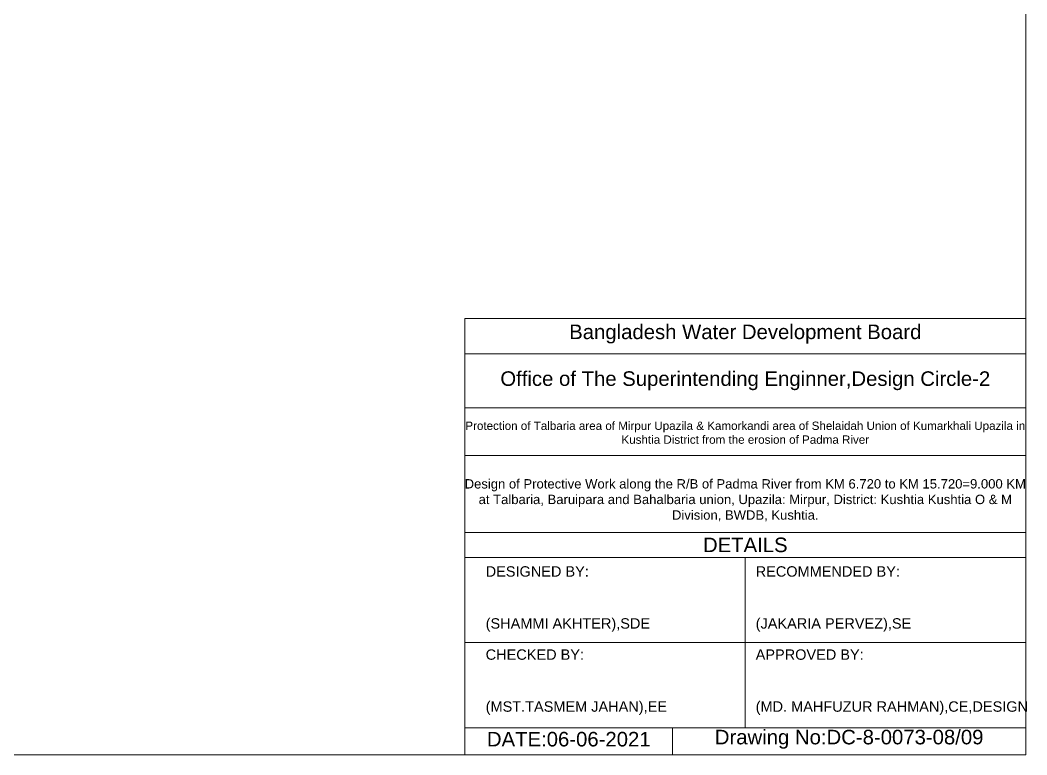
# Model space of a CAD drawing. Header units: inches. Extents: x -885 to 26362, y -28010 to 990.
# Drawn here: x 4437.4 to 4504.7, y -14575.3 to -14526.2 of the extents above; entities that cross this region are included whole.
import ezdxf

# ---------------------------------------------------------------- set-up
doc = ezdxf.new("R2010")
doc.units = ezdxf.units.IN
doc.header["$MEASUREMENT"] = 0
doc.layers.add('Long Section Labels', color=7, linetype='Continuous', lineweight=9)
doc.styles.get("Standard").update_dxf_attribs({"font": 'arial.ttf'})

msp = doc.modelspace()

# ---------------------------------------------------------------- linework, layer by layer
at = {"layer": 'Long Section Labels'}
msp.add_lwpolyline([(4365.755961, -14477.1387), (4504.644849, -14477.1387), (4504.644849, -14575.347033), (4365.755961, -14575.347033)], close=True, dxfattribs=at)
for points in [[(4467.144849, -14575.347033), (4467.144849, -14546.180366), (4504.644849, -14546.180366)], [(4467.144849, -14548.541478), (4504.644849, -14548.541478)], [(4467.144849, -14552.152589), (4504.644849, -14552.152589)], [(4467.144849, -14555.347033), (4504.644849, -14555.347033)], [(4467.144849, -14560.485922), (4504.644849, -14560.485922)], [(4467.144849, -14562.152589), (4504.644849, -14562.152589)], [(4485.894849, -14562.152589), (4485.894849, -14573.541478)], [(4467.144849, -14567.847033), (4504.644849, -14567.847033)], [(4467.144849, -14573.541478), (4504.644849, -14573.541478)], [(4481.033738, -14573.541478), (4481.033738, -14575.347033)]]:
    msp.add_lwpolyline(points, dxfattribs=at)

# ---------------------------------------------------------------- texts
at = {"layer": 'Long Section Labels', "char_height": 0.97222222, "attachment_point": 5}
for s, insert in [('Bangladesh Water Development Board', (4485.894849, -14547.222033)), ('Office of The Superintending Enginner,Design Circle-2', (4485.894849, -14550.347033))]:
    msp.add_mtext(s, dxfattribs=dict(at, insert=insert))
at = {"layer": 'Long Section Labels'}
for s, insert, char_height, width, attachment_point in [('Protection of Talbaria area of Mirpur Upazila & Kamorkandi area of Shelaidah Union of Kumarkhali Upazila in Kushtia District from the erosion of Padma River', (4485.894849, -14553.819255), 0.555555556, 38.88888889, 5), ('Design of Protective Work along the R/B of Padma River from KM 6.720 to KM 15.720=9.000 KM at Talbaria, Baruipara and Bahalbaria union, Upazila: Mirpur, District: Kushtia Kushtia O & M Division, BWDB, Kushtia.', (4485.894849, -14558.333144), 0.625, 37.5, 5), ('DETAILS', (4485.894849, -14561.319255), 0.9722222, 38.88888889, 5), ('DESIGNED BY:^J^J^J(SHAMMI AKHTER),SDE', (4468.533738, -14564.930366), 0.69444444, 19.44444444, 4), ('RECOMMENDED BY:^J^J^J(JAKARIA PERVEZ),SE', (4486.589294, -14564.930366), 0.69444444, 19.44444444, 4), ('CHECKED BY:^J^J^J(MST.TASMEM JAHAN),EE', (4468.533738, -14570.485922), 0.69444444, 19.44444444, 4), ('APPROVED BY:^J^J^J(MD. MAHFUZUR RAHMAN),CE,DESIGN', (4486.589294, -14570.485922), 0.69444444, 19.44444444, 4), ('DATE:06-06-2021', (4474.089294, -14574.305366), 0.97222222, 19.44444444, 5), ('Drawing No:DC-8-0073-08/09', (4492.839294, -14574.305366), 0.97222222, 30.55555556, 5)]:
    msp.add_mtext(s, dxfattribs=dict(at, insert=insert, char_height=char_height, width=width, attachment_point=attachment_point))

doc.saveas('drawing.dxf')
